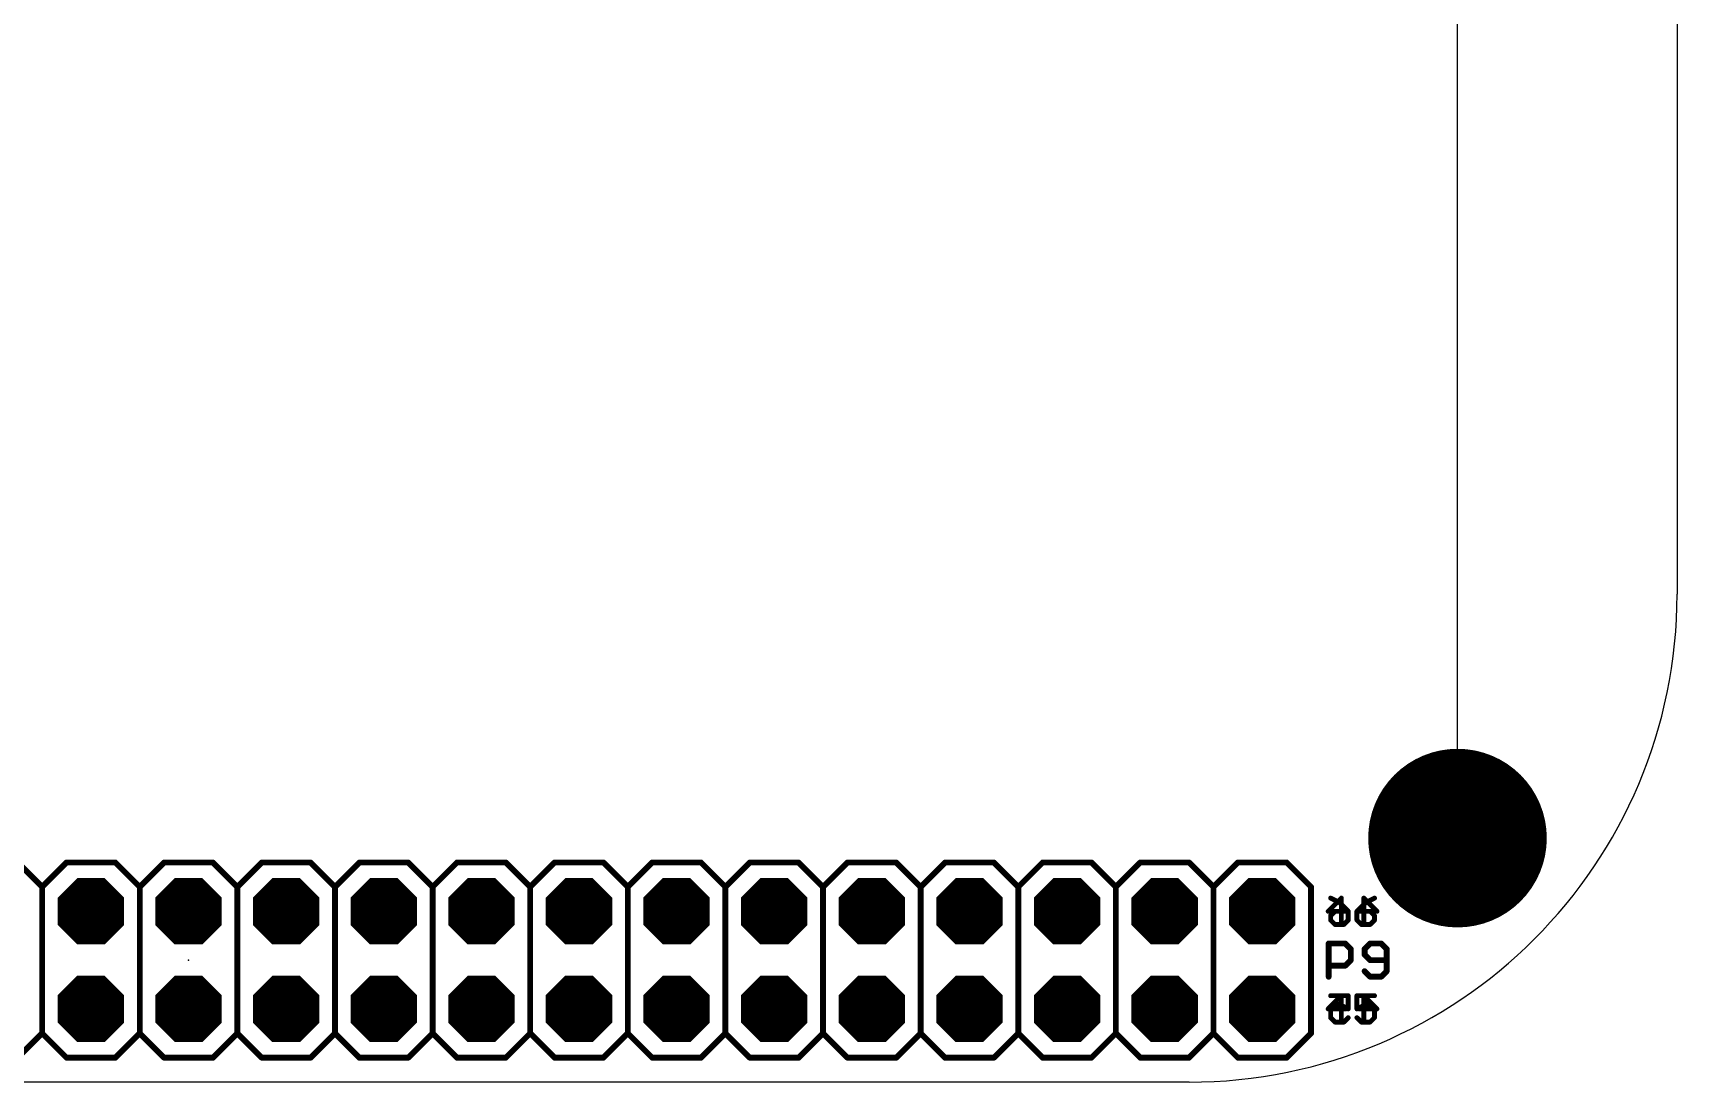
# Model space of a CAD drawing. Extents: x 0 to 86.4, y 0 to 54.6.
# Drawn here: x 43.57 to 86.36, y 0 to 27.3 of the extents above; entities that cross this region are included whole.
import ezdxf

# ---------------------------------------------------------------- set-up
doc = ezdxf.new("R2010")
doc.units = 0
for name, color, linetype in [('17', 110, 'CONTINUOUS'), ('19', 53, 'CONTINUOUS'), ('20', 31, 'CONTINUOUS'), ('21', 253, 'CONTINUOUS'), ('22', 53, 'CONTINUOUS'), ('23', 53, 'CONTINUOUS'), ('25', 253, 'CONTINUOUS'), ('29', 253, 'CONTINUOUS'), ('30', 53, 'CONTINUOUS'), ('44', 253, 'CONTINUOUS'), ('51', 253, 'CONTINUOUS')]:
    doc.layers.add(name, color=color, linetype=linetype)

# ---------------------------------------------------------------- blocks, each defined once
blk = doc.blocks.new('ROUNDP')
at = {"const_width": 0.5}
blk.add_lwpolyline([(0, -0.25, 1), (0, 0.25, 1), (0, -0.25)], format="xyb", dxfattribs=at)
blk = doc.blocks.new('RECT')
blk.add_solid([(-0.5, -0.5), (0.5, -0.5), (-0.5, 0.5), (0.5, 0.5)])
blk = doc.blocks.new('OCTAGONP')
at = {"const_width": 0.5}
blk.add_lwpolyline([(-0.25, -0.1036), (-0.25, 0.1036), (-0.1036, 0.25), (0.1036, 0.25), (0.25, 0.1036), (0.25, -0.1036), (0.1036, -0.25), (-0.1036, -0.25), (-0.25, -0.1036), (-0.25, 0.1036)], dxfattribs=at)

msp = doc.modelspace()

# ---------------------------------------------------------------- linework, layer by layer
at = {"layer": '19'}
msp.add_line((80.645, 6.35), (80.645, 48.26), dxfattribs=at)
at = {"layer": '20'}
for p, q in [((86.36, 41.91), (86.36, 12.7)), ((73.66, 0), (6.35, 0))]:
    msp.add_line(p, q, dxfattribs=at)
msp.add_arc((73.66, 12.7), 12.7, 270, 0, dxfattribs=at)
at = {"layer": '21'}
for points, const_width in [([(43.18, 5.715), (43.815, 5.08)], 0.1524), ([(43.815, 5.08), (44.45, 5.715)], 0.1524), ([(44.45, 5.715), (45.72, 5.715)], 0.1524), ([(45.72, 5.715), (46.355, 5.08)], 0.1524), ([(46.355, 5.08), (46.99, 5.715)], 0.1524), ([(46.99, 5.715), (48.26, 5.715)], 0.1524), ([(48.895, 5.08), (48.26, 5.715)], 0.1524), ([(48.895, 5.08), (49.53, 5.715)], 0.1524), ([(50.8, 5.715), (49.53, 5.715)], 0.1524), ([(50.8, 5.715), (51.435, 5.08)], 0.1524), ([(51.435, 5.08), (52.07, 5.715)], 0.1524), ([(53.34, 5.715), (52.07, 5.715)], 0.1524), ([(53.34, 5.715), (53.975, 5.08)], 0.1524), ([(53.975, 5.08), (54.61, 5.715)], 0.1524), ([(55.88, 5.715), (54.61, 5.715)], 0.1524), ([(55.88, 5.715), (56.515, 5.08)], 0.1524), ([(56.515, 5.08), (57.15, 5.715)], 0.1524), ([(58.42, 5.715), (57.15, 5.715)], 0.1524), ([(58.42, 5.715), (59.055, 5.08)], 0.1524), ([(59.055, 5.08), (59.69, 5.715)], 0.1524), ([(60.96, 5.715), (59.69, 5.715)], 0.1524), ([(60.96, 5.715), (61.595, 5.08)], 0.1524), ([(61.595, 5.08), (62.23, 5.715)], 0.1524), ([(63.5, 5.715), (62.23, 5.715)], 0.1524), ([(63.5, 5.715), (64.135, 5.08)], 0.1524), ([(64.135, 5.08), (64.77, 5.715)], 0.1524), ([(66.04, 5.715), (64.77, 5.715)], 0.1524), ([(66.04, 5.715), (66.675, 5.08)], 0.1524), ([(66.675, 5.08), (67.31, 5.715)], 0.1524), ([(68.58, 5.715), (67.31, 5.715)], 0.1524), ([(68.58, 5.715), (69.215, 5.08)], 0.1524), ([(69.215, 5.08), (69.85, 5.715)], 0.1524), ([(71.12, 5.715), (69.85, 5.715)], 0.1524), ([(71.12, 5.715), (71.755, 5.08)], 0.1524), ([(71.755, 5.08), (72.39, 5.715)], 0.1524), ([(73.66, 5.715), (72.39, 5.715)], 0.1524), ([(73.66, 5.715), (74.295, 5.08)], 0.1524), ([(74.295, 5.08), (74.93, 5.715)], 0.1524), ([(76.2, 5.715), (74.93, 5.715)], 0.1524), ([(76.2, 5.715), (76.835, 5.08)], 0.1524), ([(43.815, 5.08), (43.815, 1.27)], 0.1524), ([(46.355, 5.08), (46.355, 1.27)], 0.1524), ([(48.895, 5.08), (48.895, 1.27)], 0.1524), ([(51.435, 5.08), (51.435, 1.27)], 0.1524), ([(53.975, 5.08), (53.975, 1.27)], 0.1524), ([(56.515, 5.08), (56.515, 1.27)], 0.1524), ([(59.055, 5.08), (59.055, 1.27)], 0.1524), ([(61.595, 5.08), (61.595, 1.27)], 0.1524), ([(64.135, 5.08), (64.135, 1.27)], 0.1524), ([(66.675, 5.08), (66.675, 1.27)], 0.1524), ([(69.215, 5.08), (69.215, 1.27)], 0.1524), ([(71.755, 5.08), (71.755, 1.27)], 0.1524), ([(74.295, 5.08), (74.295, 1.27)], 0.1524), ([(76.835, 5.08), (76.835, 1.27)], 0.1524), ([(77.6227, 4.7885), (77.2795, 4.4453)], 0.127), ([(77.6227, 4.1021), (77.6227, 4.7885)], 0.127), ([(78.2567, 4.6741), (78.0279, 4.4453)], 0.127), ([(78.4855, 4.7885), (78.2567, 4.6741)], 0.127), ([(77.2795, 4.4453), (77.7371, 4.4453)], 0.127), ([(78.0279, 4.4453), (78.0279, 4.2165)], 0.127), ([(78.3711, 4.4453), (78.0279, 4.4453)], 0.127), ([(78.0279, 4.2165), (78.1423, 4.1021)], 0.127), ([(78.4855, 4.3309), (78.3711, 4.4453)], 0.127), ([(78.3711, 4.1021), (78.4855, 4.2165)], 0.127), ([(78.4855, 4.2165), (78.4855, 4.3309)], 0.127), ([(78.1423, 4.1021), (78.3711, 4.1021)], 0.127), ([(77.6227, 2.2485), (77.2795, 1.9053)], 0.127), ([(77.6227, 1.5621), (77.6227, 2.2485)], 0.127), ([(78.4855, 2.2485), (78.0279, 2.2485)], 0.127), ([(78.0279, 2.2485), (78.0279, 1.9053)], 0.127), ([(77.2795, 1.9053), (77.7371, 1.9053)], 0.127), ([(78.0279, 1.9053), (78.2567, 2.0197)], 0.127), ([(78.1423, 1.5621), (78.0279, 1.6765)], 0.127), ([(78.2567, 2.0197), (78.3711, 2.0197)], 0.127), ([(78.3711, 2.0197), (78.4855, 1.9053)], 0.127), ([(78.4855, 1.6765), (78.3711, 1.5621)], 0.127), ([(78.4855, 1.9053), (78.4855, 1.6765)], 0.127), ([(43.815, 1.27), (43.18, 0.635)], 0.1524), ([(43.815, 1.27), (44.45, 0.635)], 0.1524), ([(46.355, 1.27), (45.72, 0.635)], 0.1524), ([(46.355, 1.27), (46.99, 0.635)], 0.1524), ([(48.895, 1.27), (48.26, 0.635)], 0.1524), ([(48.895, 1.27), (49.53, 0.635)], 0.1524), ([(51.435, 1.27), (50.8, 0.635)], 0.1524), ([(51.435, 1.27), (52.07, 0.635)], 0.1524), ([(53.975, 1.27), (53.34, 0.635)], 0.1524), ([(54.61, 0.635), (53.975, 1.27)], 0.1524), ([(56.515, 1.27), (55.88, 0.635)], 0.1524), ([(57.15, 0.635), (56.515, 1.27)], 0.1524), ([(59.055, 1.27), (58.42, 0.635)], 0.1524), ([(59.055, 1.27), (59.69, 0.635)], 0.1524), ([(61.595, 1.27), (60.96, 0.635)], 0.1524), ([(61.595, 1.27), (62.23, 0.635)], 0.1524), ([(64.135, 1.27), (63.5, 0.635)], 0.1524), ([(64.135, 1.27), (64.77, 0.635)], 0.1524), ([(66.675, 1.27), (66.04, 0.635)], 0.1524), ([(66.675, 1.27), (67.31, 0.635)], 0.1524), ([(69.215, 1.27), (68.58, 0.635)], 0.1524), ([(69.215, 1.27), (69.85, 0.635)], 0.1524), ([(71.755, 1.27), (71.12, 0.635)], 0.1524), ([(71.755, 1.27), (72.39, 0.635)], 0.1524), ([(74.295, 1.27), (73.66, 0.635)], 0.1524), ([(74.295, 1.27), (74.93, 0.635)], 0.1524), ([(76.835, 1.27), (76.2, 0.635)], 0.1524), ([(78.3711, 1.5621), (78.1423, 1.5621)], 0.127), ([(45.72, 0.635), (44.45, 0.635)], 0.1524), ([(48.26, 0.635), (46.99, 0.635)], 0.1524), ([(50.8, 0.635), (49.53, 0.635)], 0.1524), ([(53.34, 0.635), (52.07, 0.635)], 0.1524), ([(54.61, 0.635), (55.88, 0.635)], 0.1524), ([(57.15, 0.635), (58.42, 0.635)], 0.1524), ([(60.96, 0.635), (59.69, 0.635)], 0.1524), ([(63.5, 0.635), (62.23, 0.635)], 0.1524), ([(66.04, 0.635), (64.77, 0.635)], 0.1524), ([(68.58, 0.635), (67.31, 0.635)], 0.1524), ([(71.12, 0.635), (69.85, 0.635)], 0.1524), ([(73.66, 0.635), (72.39, 0.635)], 0.1524), ([(76.2, 0.635), (74.93, 0.635)], 0.1524)]:
    msp.add_lwpolyline(points, dxfattribs=dict(at, const_width=const_width))
for points, const_width in [([(44.45, 5.7531, 1), (44.45, 5.6769)], 0.0762), ([(44.4769, 5.6881, 1), (44.4231, 5.7419)], 0.0762), ([(45.7469, 5.7419, 1), (45.6931, 5.6881)], 0.0762), ([(45.72, 5.6769, 1), (45.72, 5.7531)], 0.0762), ([(46.99, 5.7531, 1), (46.99, 5.6769)], 0.0762), ([(47.0169, 5.6881, 1), (46.9631, 5.7419)], 0.0762), ([(48.2869, 5.7419, 1), (48.2331, 5.6881)], 0.0762), ([(48.26, 5.6769, 1), (48.26, 5.7531)], 0.0762), ([(49.53, 5.7531, 1), (49.53, 5.6769)], 0.0762), ([(49.5569, 5.6881, 1), (49.5031, 5.7419)], 0.0762), ([(50.8269, 5.7419, 1), (50.7731, 5.6881)], 0.0762), ([(50.8, 5.6769, 1), (50.8, 5.7531)], 0.0762), ([(52.07, 5.7531, 1), (52.07, 5.6769)], 0.0762), ([(52.0969, 5.6881, 1), (52.0431, 5.7419)], 0.0762), ([(53.3669, 5.7419, 1), (53.3131, 5.6881)], 0.0762), ([(53.34, 5.6769, 1), (53.34, 5.7531)], 0.0762), ([(54.61, 5.7531, 1), (54.61, 5.6769)], 0.0762), ([(54.6369, 5.6881, 1), (54.5831, 5.7419)], 0.0762), ([(55.9069, 5.7419, 1), (55.8531, 5.6881)], 0.0762), ([(55.88, 5.6769, 1), (55.88, 5.7531)], 0.0762), ([(57.15, 5.7531, 1), (57.15, 5.6769)], 0.0762), ([(57.1769, 5.6881, 1), (57.1231, 5.7419)], 0.0762), ([(58.4469, 5.7419, 1), (58.3931, 5.6881)], 0.0762), ([(58.42, 5.6769, 1), (58.42, 5.7531)], 0.0762), ([(59.69, 5.7531, 1), (59.69, 5.6769)], 0.0762), ([(59.7169, 5.6881, 1), (59.6631, 5.7419)], 0.0762), ([(60.9869, 5.7419, 1), (60.9331, 5.6881)], 0.0762), ([(60.96, 5.6769, 1), (60.96, 5.7531)], 0.0762), ([(62.23, 5.7531, 1), (62.23, 5.6769)], 0.0762), ([(62.2569, 5.6881, 1), (62.2031, 5.7419)], 0.0762), ([(63.5269, 5.7419, 1), (63.4731, 5.6881)], 0.0762), ([(63.5, 5.6769, 1), (63.5, 5.7531)], 0.0762), ([(64.77, 5.7531, 1), (64.77, 5.6769)], 0.0762), ([(64.7969, 5.6881, 1), (64.7431, 5.7419)], 0.0762), ([(66.0669, 5.7419, 1), (66.0131, 5.6881)], 0.0762), ([(66.04, 5.6769, 1), (66.04, 5.7531)], 0.0762), ([(67.31, 5.7531, 1), (67.31, 5.6769)], 0.0762), ([(67.3369, 5.6881, 1), (67.2831, 5.7419)], 0.0762), ([(68.6069, 5.7419, 1), (68.5531, 5.6881)], 0.0762), ([(68.58, 5.6769, 1), (68.58, 5.7531)], 0.0762), ([(69.85, 5.7531, 1), (69.85, 5.6769)], 0.0762), ([(69.8769, 5.6881, 1), (69.8231, 5.7419)], 0.0762), ([(71.1469, 5.7419, 1), (71.0931, 5.6881)], 0.0762), ([(71.12, 5.6769, 1), (71.12, 5.7531)], 0.0762), ([(72.39, 5.7531, 1), (72.39, 5.6769)], 0.0762), ([(72.4169, 5.6881, 1), (72.3631, 5.7419)], 0.0762), ([(73.6869, 5.7419, 1), (73.6331, 5.6881)], 0.0762), ([(73.66, 5.6769, 1), (73.66, 5.7531)], 0.0762), ([(74.93, 5.7531, 1), (74.93, 5.6769)], 0.0762), ([(74.9569, 5.6881, 1), (74.9031, 5.7419)], 0.0762), ([(76.2269, 5.7419, 1), (76.1731, 5.6881)], 0.0762), ([(76.2, 5.6769, 1), (76.2, 5.7531)], 0.0762), ([(43.8531, 5.08, 1), (43.7769, 5.08)], 0.0762), ([(43.7881, 5.1069, 1), (43.8419, 5.0531)], 0.0762), ([(43.7881, 5.0531, 1), (43.8419, 5.1069)], 0.0762), ([(46.3931, 5.08, 1), (46.3169, 5.08)], 0.0762), ([(46.3281, 5.1069, 1), (46.3819, 5.0531)], 0.0762), ([(46.3281, 5.0531, 1), (46.3819, 5.1069)], 0.0762), ([(48.9331, 5.08, 1), (48.8569, 5.08)], 0.0762), ([(48.8681, 5.1069, 1), (48.9219, 5.0531)], 0.0762), ([(48.8681, 5.0531, 1), (48.9219, 5.1069)], 0.0762), ([(51.4731, 5.08, 1), (51.3969, 5.08)], 0.0762), ([(51.4081, 5.1069, 1), (51.4619, 5.0531)], 0.0762), ([(51.4081, 5.0531, 1), (51.4619, 5.1069)], 0.0762), ([(54.0131, 5.08, 1), (53.9369, 5.08)], 0.0762), ([(53.9481, 5.1069, 1), (54.0019, 5.0531)], 0.0762), ([(53.9481, 5.0531, 1), (54.0019, 5.1069)], 0.0762), ([(56.5531, 5.08, 1), (56.4769, 5.08)], 0.0762), ([(56.4881, 5.1069, 1), (56.5419, 5.0531)], 0.0762), ([(56.4881, 5.0531, 1), (56.5419, 5.1069)], 0.0762), ([(59.0931, 5.08, 1), (59.0169, 5.08)], 0.0762), ([(59.0281, 5.1069, 1), (59.0819, 5.0531)], 0.0762), ([(59.0281, 5.0531, 1), (59.0819, 5.1069)], 0.0762), ([(61.6331, 5.08, 1), (61.5569, 5.08)], 0.0762), ([(61.5681, 5.1069, 1), (61.6219, 5.0531)], 0.0762), ([(61.5681, 5.0531, 1), (61.6219, 5.1069)], 0.0762), ([(64.1731, 5.08, 1), (64.0969, 5.08)], 0.0762), ([(64.1081, 5.1069, 1), (64.1619, 5.0531)], 0.0762), ([(64.1081, 5.0531, 1), (64.1619, 5.1069)], 0.0762), ([(66.7131, 5.08, 1), (66.6369, 5.08)], 0.0762), ([(66.6481, 5.1069, 1), (66.7019, 5.0531)], 0.0762), ([(66.6481, 5.0531, 1), (66.7019, 5.1069)], 0.0762), ([(69.2531, 5.08, 1), (69.1769, 5.08)], 0.0762), ([(69.1881, 5.1069, 1), (69.2419, 5.0531)], 0.0762), ([(69.1881, 5.0531, 1), (69.2419, 5.1069)], 0.0762), ([(71.7931, 5.08, 1), (71.7169, 5.08)], 0.0762), ([(71.7281, 5.1069, 1), (71.7819, 5.0531)], 0.0762), ([(71.7281, 5.0531, 1), (71.7819, 5.1069)], 0.0762), ([(74.3331, 5.08, 1), (74.2569, 5.08)], 0.0762), ([(74.2681, 5.1069, 1), (74.3219, 5.0531)], 0.0762), ([(74.2681, 5.0531, 1), (74.3219, 5.1069)], 0.0762), ([(76.8731, 5.08, 1), (76.7969, 5.08)], 0.0762), ([(76.8081, 5.0531, 1), (76.8619, 5.1069)], 0.0762), ([(77.6544, 4.7885, 1), (77.5909, 4.7885)], 0.0635), ([(77.6451, 4.766, 1), (77.6002, 4.8109)], 0.0635), ([(78.2425, 4.7025, 1), (78.2709, 4.6457)], 0.0635), ([(78.2792, 4.6516, 1), (78.2343, 4.6965)], 0.0635), ([(78.4997, 4.7601, 1), (78.4713, 4.8169)], 0.0635), ([(77.2795, 4.477, 1), (77.2795, 4.4135)], 0.0635), ([(77.257, 4.4677, 1), (77.302, 4.4228)], 0.0635), ([(77.7371, 4.4135, 1), (77.7371, 4.477)], 0.0635), ([(78.0597, 4.4453, 1), (77.9962, 4.4453)], 0.0635), ([(78.0279, 4.477, 1), (78.0279, 4.4135)], 0.0635), ([(78.0055, 4.4677, 1), (78.0504, 4.4228)], 0.0635), ([(78.0504, 4.2389, 1), (78.0055, 4.194)], 0.0635), ([(78.3936, 4.4677, 1), (78.3487, 4.4228)], 0.0635), ([(78.3711, 4.4135, 1), (78.3711, 4.477)], 0.0635), ([(78.5173, 4.3309, 1), (78.4538, 4.3309)], 0.0635), ([(78.4631, 4.3084, 1), (78.508, 4.3533)], 0.0635), ([(78.508, 4.194, 1), (78.4631, 4.2389)], 0.0635), ([(77.5909, 4.1021, 1), (77.6544, 4.1021)], 0.0635), ([(77.9962, 4.2165, 1), (78.0597, 4.2165)], 0.0635), ([(78.1423, 4.1338, 1), (78.1423, 4.0704)], 0.0635), ([(78.1199, 4.0796, 1), (78.1648, 4.1246)], 0.0635), ([(78.3487, 4.1246, 1), (78.3936, 4.0796)], 0.0635), ([(78.3711, 4.0704, 1), (78.3711, 4.1338)], 0.0635), ([(78.4538, 4.2165, 1), (78.5173, 4.2165)], 0.0635), ([(77.6544, 2.2485, 1), (77.5909, 2.2485)], 0.0635), ([(77.6451, 2.226, 1), (77.6002, 2.2709)], 0.0635), ([(78.0597, 2.2485, 1), (77.9962, 2.2485)], 0.0635), ([(78.0279, 2.2802, 1), (78.0279, 2.2167)], 0.0635), ([(78.4855, 2.2167, 1), (78.4855, 2.2802)], 0.0635), ([(77.2795, 1.937, 1), (77.2795, 1.8735)], 0.0635), ([(77.257, 1.9277, 1), (77.302, 1.8828)], 0.0635), ([(77.7371, 1.8735, 1), (77.7371, 1.937)], 0.0635), ([(78.0137, 1.9337, 1), (78.0421, 1.8769)], 0.0635), ([(77.9962, 1.9053, 1), (78.0597, 1.9053)], 0.0635), ([(78.0504, 1.6989, 1), (78.0055, 1.654)], 0.0635), ([(78.2567, 2.0514, 1), (78.2567, 1.9879)], 0.0635), ([(78.2709, 1.9913, 1), (78.2425, 2.0481)], 0.0635), ([(78.3936, 2.0421, 1), (78.3487, 1.9972)], 0.0635), ([(78.3711, 1.9879, 1), (78.3711, 2.0514)], 0.0635), ([(78.5173, 1.9053, 1), (78.4538, 1.9053)], 0.0635), ([(78.4631, 1.8828, 1), (78.508, 1.9277)], 0.0635), ([(78.508, 1.654, 1), (78.4631, 1.6989)], 0.0635), ([(43.7769, 1.27, 1), (43.8531, 1.27)], 0.0762), ([(43.8419, 1.2969, 1), (43.7881, 1.2431)], 0.0762), ([(43.8419, 1.2431, 1), (43.7881, 1.2969)], 0.0762), ([(46.3169, 1.27, 1), (46.3931, 1.27)], 0.0762), ([(46.3819, 1.2969, 1), (46.3281, 1.2431)], 0.0762), ([(46.3819, 1.2431, 1), (46.3281, 1.2969)], 0.0762), ([(48.8569, 1.27, 1), (48.9331, 1.27)], 0.0762), ([(48.9219, 1.2969, 1), (48.8681, 1.2431)], 0.0762), ([(48.9219, 1.2431, 1), (48.8681, 1.2969)], 0.0762), ([(51.3969, 1.27, 1), (51.4731, 1.27)], 0.0762), ([(51.4619, 1.2969, 1), (51.4081, 1.2431)], 0.0762), ([(51.4619, 1.2431, 1), (51.4081, 1.2969)], 0.0762), ([(53.9369, 1.27, 1), (54.0131, 1.27)], 0.0762), ([(54.0019, 1.2969, 1), (53.9481, 1.2431)], 0.0762), ([(54.0019, 1.2431, 1), (53.9481, 1.2969)], 0.0762), ([(56.4769, 1.27, 1), (56.5531, 1.27)], 0.0762), ([(56.5419, 1.2969, 1), (56.4881, 1.2431)], 0.0762), ([(56.5419, 1.2431, 1), (56.4881, 1.2969)], 0.0762), ([(59.0169, 1.27, 1), (59.0931, 1.27)], 0.0762), ([(59.0819, 1.2969, 1), (59.0281, 1.2431)], 0.0762), ([(59.0819, 1.2431, 1), (59.0281, 1.2969)], 0.0762), ([(61.5569, 1.27, 1), (61.6331, 1.27)], 0.0762), ([(61.6219, 1.2969, 1), (61.5681, 1.2431)], 0.0762), ([(61.6219, 1.2431, 1), (61.5681, 1.2969)], 0.0762), ([(64.0969, 1.27, 1), (64.1731, 1.27)], 0.0762), ([(64.1619, 1.2969, 1), (64.1081, 1.2431)], 0.0762), ([(64.1619, 1.2431, 1), (64.1081, 1.2969)], 0.0762), ([(66.6369, 1.27, 1), (66.7131, 1.27)], 0.0762), ([(66.7019, 1.2969, 1), (66.6481, 1.2431)], 0.0762), ([(66.7019, 1.2431, 1), (66.6481, 1.2969)], 0.0762), ([(69.1769, 1.27, 1), (69.2531, 1.27)], 0.0762), ([(69.2419, 1.2969, 1), (69.1881, 1.2431)], 0.0762), ([(69.2419, 1.2431, 1), (69.1881, 1.2969)], 0.0762), ([(71.7169, 1.27, 1), (71.7931, 1.27)], 0.0762), ([(71.7819, 1.2969, 1), (71.7281, 1.2431)], 0.0762), ([(71.7819, 1.2431, 1), (71.7281, 1.2969)], 0.0762), ([(74.2569, 1.27, 1), (74.3331, 1.27)], 0.0762), ([(74.3219, 1.2969, 1), (74.2681, 1.2431)], 0.0762), ([(74.3219, 1.2431, 1), (74.2681, 1.2969)], 0.0762), ([(76.7969, 1.27, 1), (76.8731, 1.27)], 0.0762), ([(76.8619, 1.2431, 1), (76.8081, 1.2969)], 0.0762), ([(77.5909, 1.5621, 1), (77.6544, 1.5621)], 0.0635), ([(78.1423, 1.5938, 1), (78.1423, 1.5304)], 0.0635), ([(78.1199, 1.5396, 1), (78.1648, 1.5846)], 0.0635), ([(78.3487, 1.5846, 1), (78.3936, 1.5396)], 0.0635), ([(78.3711, 1.5304, 1), (78.3711, 1.5938)], 0.0635), ([(78.4538, 1.6765, 1), (78.5173, 1.6765)], 0.0635), ([(44.45, 0.6731, 1), (44.45, 0.5969)], 0.0762), ([(44.4231, 0.6081, 1), (44.4769, 0.6619)], 0.0762), ([(45.6931, 0.6619, 1), (45.7469, 0.6081)], 0.0762), ([(45.72, 0.5969, 1), (45.72, 0.6731)], 0.0762), ([(46.99, 0.6731, 1), (46.99, 0.5969)], 0.0762), ([(46.9631, 0.6081, 1), (47.0169, 0.6619)], 0.0762), ([(48.2331, 0.6619, 1), (48.2869, 0.6081)], 0.0762), ([(48.26, 0.5969, 1), (48.26, 0.6731)], 0.0762), ([(49.53, 0.6731, 1), (49.53, 0.5969)], 0.0762), ([(49.5031, 0.6081, 1), (49.5569, 0.6619)], 0.0762), ([(50.7731, 0.6619, 1), (50.8269, 0.6081)], 0.0762), ([(50.8, 0.5969, 1), (50.8, 0.6731)], 0.0762), ([(52.07, 0.6731, 1), (52.07, 0.5969)], 0.0762), ([(52.0431, 0.6081, 1), (52.0969, 0.6619)], 0.0762), ([(53.3131, 0.6619, 1), (53.3669, 0.6081)], 0.0762), ([(53.34, 0.5969, 1), (53.34, 0.6731)], 0.0762), ([(54.61, 0.6731, 1), (54.61, 0.5969)], 0.0762), ([(54.5831, 0.6081, 1), (54.6369, 0.6619)], 0.0762), ([(55.8531, 0.6619, 1), (55.9069, 0.6081)], 0.0762), ([(55.88, 0.5969, 1), (55.88, 0.6731)], 0.0762), ([(57.15, 0.6731, 1), (57.15, 0.5969)], 0.0762), ([(57.1231, 0.6081, 1), (57.1769, 0.6619)], 0.0762), ([(58.3931, 0.6619, 1), (58.4469, 0.6081)], 0.0762), ([(58.42, 0.5969, 1), (58.42, 0.6731)], 0.0762), ([(59.69, 0.6731, 1), (59.69, 0.5969)], 0.0762), ([(59.6631, 0.6081, 1), (59.7169, 0.6619)], 0.0762), ([(60.9331, 0.6619, 1), (60.9869, 0.6081)], 0.0762), ([(60.96, 0.5969, 1), (60.96, 0.6731)], 0.0762), ([(62.23, 0.6731, 1), (62.23, 0.5969)], 0.0762), ([(62.2031, 0.6081, 1), (62.2569, 0.6619)], 0.0762), ([(63.4731, 0.6619, 1), (63.5269, 0.6081)], 0.0762), ([(63.5, 0.5969, 1), (63.5, 0.6731)], 0.0762), ([(64.77, 0.6731, 1), (64.77, 0.5969)], 0.0762), ([(64.7431, 0.6081, 1), (64.7969, 0.6619)], 0.0762), ([(66.0131, 0.6619, 1), (66.0669, 0.6081)], 0.0762), ([(66.04, 0.5969, 1), (66.04, 0.6731)], 0.0762), ([(67.31, 0.6731, 1), (67.31, 0.5969)], 0.0762), ([(67.2831, 0.6081, 1), (67.3369, 0.6619)], 0.0762), ([(68.5531, 0.6619, 1), (68.6069, 0.6081)], 0.0762), ([(68.58, 0.5969, 1), (68.58, 0.6731)], 0.0762), ([(69.85, 0.6731, 1), (69.85, 0.5969)], 0.0762), ([(69.8231, 0.6081, 1), (69.8769, 0.6619)], 0.0762), ([(71.0931, 0.6619, 1), (71.1469, 0.6081)], 0.0762), ([(71.12, 0.5969, 1), (71.12, 0.6731)], 0.0762), ([(72.39, 0.6731, 1), (72.39, 0.5969)], 0.0762), ([(72.3631, 0.6081, 1), (72.4169, 0.6619)], 0.0762), ([(73.6331, 0.6619, 1), (73.6869, 0.6081)], 0.0762), ([(73.66, 0.5969, 1), (73.66, 0.6731)], 0.0762), ([(74.93, 0.6731, 1), (74.93, 0.5969)], 0.0762), ([(74.9031, 0.6081, 1), (74.9569, 0.6619)], 0.0762), ([(76.1731, 0.6619, 1), (76.2269, 0.6081)], 0.0762), ([(76.2, 0.5969, 1), (76.2, 0.6731)], 0.0762)]:
    msp.add_lwpolyline(points, format="xyb", dxfattribs=dict(at, const_width=const_width))
at = {"layer": '22', "const_width": 0.127}
for points in [[(77.3435, 4.7885), (77.5723, 4.6741)], [(77.5723, 4.6741), (77.8011, 4.4453)], [(78.2063, 4.1021), (78.2063, 4.7885)], [(78.2063, 4.7885), (78.5495, 4.4453)], [(77.3435, 4.3309), (77.4579, 4.4453)], [(77.3435, 4.2165), (77.3435, 4.3309)], [(77.4579, 4.1021), (77.3435, 4.2165)], [(77.4579, 4.4453), (77.8011, 4.4453)], [(77.8011, 4.2165), (77.6867, 4.1021)], [(77.8011, 4.4453), (77.8011, 4.2165)], [(78.5495, 4.4453), (78.0919, 4.4453)], [(77.6867, 4.1021), (77.4579, 4.1021)], [(77.3435, 2.2485), (77.8011, 2.2485)], [(77.8011, 2.2485), (77.8011, 1.9053)], [(78.2063, 1.5621), (78.2063, 2.2485)], [(78.2063, 2.2485), (78.5495, 1.9053)], [(77.4579, 2.0197), (77.3435, 1.9053)], [(77.3435, 1.9053), (77.3435, 1.6765)], [(77.3435, 1.6765), (77.4579, 1.5621)], [(77.5723, 2.0197), (77.4579, 2.0197)], [(77.8011, 1.9053), (77.5723, 2.0197)], [(77.6867, 1.5621), (77.8011, 1.6765)], [(78.5495, 1.9053), (78.0919, 1.9053)], [(77.4579, 1.5621), (77.6867, 1.5621)]]:
    msp.add_lwpolyline(points, dxfattribs=at)
at = {"layer": '22', "const_width": 0.0635}
for points in [[(77.3577, 4.8169, 1), (77.3293, 4.7601)], [(77.5947, 4.6965, 1), (77.5498, 4.6516)], [(77.5581, 4.6457, 1), (77.5865, 4.7025)], [(78.2381, 4.7885, 1), (78.1746, 4.7885)], [(78.2288, 4.8109, 1), (78.1839, 4.766)], [(77.3752, 4.3309, 1), (77.3117, 4.3309)], [(77.321, 4.3533, 1), (77.3659, 4.3084)], [(77.3659, 4.2389, 1), (77.321, 4.194)], [(77.4579, 4.477, 1), (77.4579, 4.4135)], [(77.4803, 4.4228, 1), (77.4354, 4.4677)], [(77.8328, 4.4453, 1), (77.7693, 4.4453)], [(77.7786, 4.4228, 1), (77.8235, 4.4677)], [(77.8235, 4.194, 1), (77.7786, 4.2389)], [(77.8011, 4.4135, 1), (77.8011, 4.477)], [(78.0919, 4.477, 1), (78.0919, 4.4135)], [(78.527, 4.4228, 1), (78.572, 4.4677)], [(78.5495, 4.4135, 1), (78.5495, 4.477)], [(77.3117, 4.2165, 1), (77.3752, 4.2165)], [(77.4579, 4.1338, 1), (77.4579, 4.0704)], [(77.4354, 4.0796, 1), (77.4803, 4.1246)], [(77.6642, 4.1246, 1), (77.7091, 4.0796)], [(77.6867, 4.0704, 1), (77.6867, 4.1338)], [(77.7693, 4.2165, 1), (77.8328, 4.2165)], [(78.1746, 4.1021, 1), (78.2381, 4.1021)], [(77.3435, 2.2802, 1), (77.3435, 2.2167)], [(77.8328, 2.2485, 1), (77.7693, 2.2485)], [(77.8011, 2.2167, 1), (77.8011, 2.2802)], [(78.2381, 2.2485, 1), (78.1746, 2.2485)], [(78.2288, 2.2709, 1), (78.1839, 2.226)], [(77.3752, 1.9053, 1), (77.3117, 1.9053)], [(77.321, 1.9277, 1), (77.3659, 1.8828)], [(77.3659, 1.6989, 1), (77.321, 1.654)], [(77.4579, 2.0514, 1), (77.4579, 1.9879)], [(77.4803, 1.9972, 1), (77.4354, 2.0421)], [(77.5865, 2.0481, 1), (77.5581, 1.9913)], [(77.5723, 1.9879, 1), (77.5723, 2.0514)], [(77.7693, 1.9053, 1), (77.8328, 1.9053)], [(77.8235, 1.654, 1), (77.7786, 1.6989)], [(77.7869, 1.8769, 1), (77.8153, 1.9337)], [(78.0919, 1.937, 1), (78.0919, 1.8735)], [(78.527, 1.8828, 1), (78.572, 1.9277)], [(78.5495, 1.8735, 1), (78.5495, 1.937)], [(77.3117, 1.6765, 1), (77.3752, 1.6765)], [(77.4579, 1.5938, 1), (77.4579, 1.5304)], [(77.4354, 1.5396, 1), (77.4803, 1.5846)], [(77.6642, 1.5846, 1), (77.7091, 1.5396)], [(77.6867, 1.5304, 1), (77.6867, 1.5938)], [(78.1746, 1.5621, 1), (78.2381, 1.5621)]]:
    msp.add_lwpolyline(points, format="xyb", dxfattribs=at)
at = {"layer": '23'}
for p in [(80.645, 6.35), (47.625, 3.175)]:
    msp.add_point(p, dxfattribs=at)
at = {"layer": '25', "const_width": 0.1524}
for points in [[(77.2922, 2.7432), (77.2922, 3.6075)], [(77.2922, 3.6075), (77.7244, 3.6075)], [(77.7244, 3.6075), (77.8684, 3.4635)], [(77.8684, 3.4635), (77.8684, 3.1754)], [(78.3718, 3.6075), (78.2277, 3.4635)], [(78.2277, 3.4635), (78.2277, 3.3194)], [(78.6599, 3.6075), (78.3718, 3.6075)], [(78.8039, 3.4635), (78.6599, 3.6075)], [(78.8039, 2.8873), (78.8039, 3.4635)], [(77.7244, 3.0313), (77.2922, 3.0313)], [(77.8684, 3.1754), (77.7244, 3.0313)], [(78.2277, 3.3194), (78.3718, 3.1754)], [(78.3718, 3.1754), (78.8039, 3.1754)], [(78.2277, 2.8873), (78.3718, 2.7432)], [(78.3718, 2.7432), (78.6599, 2.7432)], [(78.6599, 2.7432), (78.8039, 2.8873)]]:
    msp.add_lwpolyline(points, dxfattribs=at)
at = {"layer": '25', "const_width": 0.0762}
for points in [[(77.3303, 3.6075, 1), (77.2541, 3.6075)], [(77.2922, 3.6456, 1), (77.2922, 3.5694)], [(77.7513, 3.6345, 1), (77.6974, 3.5806)], [(77.7244, 3.5694, 1), (77.7244, 3.6456)], [(77.9065, 3.4635, 1), (77.8303, 3.4635)], [(77.8415, 3.4365, 1), (77.8954, 3.4904)], [(78.2658, 3.4635, 1), (78.1896, 3.4635)], [(78.2008, 3.4904, 1), (78.2547, 3.4365)], [(78.3718, 3.6456, 1), (78.3718, 3.5694)], [(78.3987, 3.5806, 1), (78.3448, 3.6345)], [(78.6868, 3.6345, 1), (78.6329, 3.5806)], [(78.6599, 3.5694, 1), (78.6599, 3.6456)], [(78.842, 3.4635, 1), (78.7658, 3.4635)], [(78.777, 3.4365, 1), (78.8309, 3.4904)], [(77.2922, 3.0694, 1), (77.2922, 2.9932)], [(77.6974, 3.0583, 1), (77.7513, 3.0044)], [(77.7244, 2.9932, 1), (77.7244, 3.0694)], [(77.8303, 3.1754, 1), (77.9065, 3.1754)], [(77.8954, 3.1484, 1), (77.8415, 3.2023)], [(78.2547, 3.3464, 1), (78.2008, 3.2925)], [(78.1896, 3.3194, 1), (78.2658, 3.3194)], [(78.3718, 3.2135, 1), (78.3718, 3.1373)], [(78.3448, 3.1484, 1), (78.3987, 3.2023)], [(78.8039, 3.1373, 1), (78.8039, 3.2135)], [(77.2541, 2.7432, 1), (77.3303, 2.7432)], [(78.2547, 2.9142, 1), (78.2008, 2.8603)], [(78.3718, 2.7813, 1), (78.3718, 2.7051)], [(78.3448, 2.7163, 1), (78.3987, 2.7701)], [(78.6329, 2.7701, 1), (78.6868, 2.7163)], [(78.6599, 2.7051, 1), (78.6599, 2.7813)], [(78.7658, 2.8873, 1), (78.842, 2.8873)], [(78.8309, 2.8603, 1), (78.777, 2.9142)]]:
    msp.add_lwpolyline(points, format="xyb", dxfattribs=at)
at = {"layer": '44'}
for centre, radius in [((80.645, 6.35), 1.5875), ((45.085, 4.445), 0.381), ((47.625, 4.445), 0.381), ((50.165, 4.445), 0.381), ((52.705, 4.445), 0.381), ((55.245, 4.445), 0.381), ((57.785, 4.445), 0.381), ((60.325, 4.445), 0.381), ((62.865, 4.445), 0.381), ((65.405, 4.445), 0.381), ((67.945, 4.445), 0.381), ((70.485, 4.445), 0.381), ((73.025, 4.445), 0.381), ((75.565, 4.445), 0.381), ((45.085, 1.905), 0.381), ((47.625, 1.905), 0.381), ((50.165, 1.905), 0.381), ((52.705, 1.905), 0.381), ((55.245, 1.905), 0.381), ((57.785, 1.905), 0.381), ((60.325, 1.905), 0.381), ((62.865, 1.905), 0.381), ((65.405, 1.905), 0.381), ((67.945, 1.905), 0.381), ((70.485, 1.905), 0.381), ((73.025, 1.905), 0.381), ((75.565, 1.905), 0.381)]:
    msp.add_circle(centre, radius, dxfattribs=at)

# ---------------------------------------------------------------- block references
at = {"layer": '17'}
for name, p, xscale, yscale in [('ROUNDP', (80.645, 6.35), 4.445, 4.445), ('ROUNDP', (80.645, 6.35), 4.445, 4.445), ('ROUNDP', (80.645, 6.35), 3.81, 3.81), ('ROUNDP', (80.645, 6.35), 3.81, 3.81), ('ROUNDP', (80.645, 6.35), 3.81, 3.81), ('ROUNDP', (80.645, 6.35), 3.81, 3.81), ('OCTAGONP', (45.085, 4.445), 1.524, 1.524), ('OCTAGONP', (45.085, 4.445), 1.524, 1.524), ('OCTAGONP', (47.625, 4.445), 1.524, 1.524), ('OCTAGONP', (47.625, 4.445), 1.524, 1.524), ('OCTAGONP', (50.165, 4.445), 1.524, 1.524), ('OCTAGONP', (50.165, 4.445), 1.524, 1.524), ('OCTAGONP', (52.705, 4.445), 1.524, 1.524), ('OCTAGONP', (52.705, 4.445), 1.524, 1.524), ('OCTAGONP', (55.245, 4.445), 1.524, 1.524), ('OCTAGONP', (55.245, 4.445), 1.524, 1.524), ('OCTAGONP', (57.785, 4.445), 1.524, 1.524), ('OCTAGONP', (57.785, 4.445), 1.524, 1.524), ('OCTAGONP', (60.325, 4.445), 1.524, 1.524), ('OCTAGONP', (60.325, 4.445), 1.524, 1.524), ('OCTAGONP', (62.865, 4.445), 1.524, 1.524), ('OCTAGONP', (62.865, 4.445), 1.524, 1.524), ('OCTAGONP', (65.405, 4.445), 1.524, 1.524), ('OCTAGONP', (65.405, 4.445), 1.524, 1.524), ('OCTAGONP', (67.945, 4.445), 1.524, 1.524), ('OCTAGONP', (67.945, 4.445), 1.524, 1.524), ('OCTAGONP', (70.485, 4.445), 1.524, 1.524), ('OCTAGONP', (70.485, 4.445), 1.524, 1.524), ('OCTAGONP', (73.025, 4.445), 1.524, 1.524), ('OCTAGONP', (73.025, 4.445), 1.524, 1.524), ('OCTAGONP', (75.565, 4.445), 1.524, 1.524), ('OCTAGONP', (75.565, 4.445), 1.524, 1.524), ('ROUNDP', (45.085, 4.445), 1.27, 1.27), ('ROUNDP', (45.085, 4.445), 1.27, 1.27), ('ROUNDP', (45.085, 4.445), 1.27, 1.27), ('ROUNDP', (45.085, 4.445), 1.27, 1.27), ('ROUNDP', (47.625, 4.445), 1.27, 1.27), ('ROUNDP', (47.625, 4.445), 1.27, 1.27), ('ROUNDP', (47.625, 4.445), 1.27, 1.27), ('ROUNDP', (47.625, 4.445), 1.27, 1.27), ('ROUNDP', (50.165, 4.445), 1.27, 1.27), ('ROUNDP', (50.165, 4.445), 1.27, 1.27), ('ROUNDP', (50.165, 4.445), 1.27, 1.27), ('ROUNDP', (50.165, 4.445), 1.27, 1.27), ('ROUNDP', (52.705, 4.445), 1.27, 1.27), ('ROUNDP', (52.705, 4.445), 1.27, 1.27), ('ROUNDP', (52.705, 4.445), 1.27, 1.27), ('ROUNDP', (52.705, 4.445), 1.27, 1.27), ('ROUNDP', (55.245, 4.445), 1.27, 1.27), ('ROUNDP', (55.245, 4.445), 1.27, 1.27), ('ROUNDP', (55.245, 4.445), 1.27, 1.27), ('ROUNDP', (55.245, 4.445), 1.27, 1.27), ('ROUNDP', (57.785, 4.445), 1.27, 1.27), ('ROUNDP', (57.785, 4.445), 1.27, 1.27), ('ROUNDP', (57.785, 4.445), 1.27, 1.27), ('ROUNDP', (57.785, 4.445), 1.27, 1.27), ('ROUNDP', (60.325, 4.445), 1.27, 1.27), ('ROUNDP', (60.325, 4.445), 1.27, 1.27), ('ROUNDP', (60.325, 4.445), 1.27, 1.27), ('ROUNDP', (60.325, 4.445), 1.27, 1.27), ('ROUNDP', (62.865, 4.445), 1.27, 1.27), ('ROUNDP', (62.865, 4.445), 1.27, 1.27), ('ROUNDP', (62.865, 4.445), 1.27, 1.27), ('ROUNDP', (62.865, 4.445), 1.27, 1.27), ('ROUNDP', (65.405, 4.445), 1.27, 1.27), ('ROUNDP', (65.405, 4.445), 1.27, 1.27), ('ROUNDP', (65.405, 4.445), 1.27, 1.27), ('ROUNDP', (65.405, 4.445), 1.27, 1.27), ('ROUNDP', (67.945, 4.445), 1.27, 1.27), ('ROUNDP', (67.945, 4.445), 1.27, 1.27), ('ROUNDP', (67.945, 4.445), 1.27, 1.27), ('ROUNDP', (67.945, 4.445), 1.27, 1.27), ('ROUNDP', (70.485, 4.445), 1.27, 1.27), ('ROUNDP', (70.485, 4.445), 1.27, 1.27), ('ROUNDP', (70.485, 4.445), 1.27, 1.27), ('ROUNDP', (70.485, 4.445), 1.27, 1.27), ('ROUNDP', (73.025, 4.445), 1.27, 1.27), ('ROUNDP', (73.025, 4.445), 1.27, 1.27), ('ROUNDP', (73.025, 4.445), 1.27, 1.27), ('ROUNDP', (73.025, 4.445), 1.27, 1.27), ('ROUNDP', (75.565, 4.445), 1.27, 1.27), ('ROUNDP', (75.565, 4.445), 1.27, 1.27), ('ROUNDP', (75.565, 4.445), 1.27, 1.27), ('ROUNDP', (75.565, 4.445), 1.27, 1.27), ('OCTAGONP', (45.085, 1.905), 1.524, 1.524), ('OCTAGONP', (45.085, 1.905), 1.524, 1.524), ('OCTAGONP', (47.625, 1.905), 1.524, 1.524), ('OCTAGONP', (47.625, 1.905), 1.524, 1.524), ('OCTAGONP', (50.165, 1.905), 1.524, 1.524), ('OCTAGONP', (50.165, 1.905), 1.524, 1.524), ('OCTAGONP', (52.705, 1.905), 1.524, 1.524), ('OCTAGONP', (52.705, 1.905), 1.524, 1.524), ('OCTAGONP', (55.245, 1.905), 1.524, 1.524), ('OCTAGONP', (55.245, 1.905), 1.524, 1.524), ('OCTAGONP', (57.785, 1.905), 1.524, 1.524), ('OCTAGONP', (57.785, 1.905), 1.524, 1.524), ('OCTAGONP', (60.325, 1.905), 1.524, 1.524), ('OCTAGONP', (60.325, 1.905), 1.524, 1.524), ('OCTAGONP', (62.865, 1.905), 1.524, 1.524), ('OCTAGONP', (62.865, 1.905), 1.524, 1.524), ('OCTAGONP', (65.405, 1.905), 1.524, 1.524), ('OCTAGONP', (65.405, 1.905), 1.524, 1.524), ('OCTAGONP', (67.945, 1.905), 1.524, 1.524), ('OCTAGONP', (67.945, 1.905), 1.524, 1.524), ('OCTAGONP', (70.485, 1.905), 1.524, 1.524), ('OCTAGONP', (70.485, 1.905), 1.524, 1.524), ('OCTAGONP', (73.025, 1.905), 1.524, 1.524), ('OCTAGONP', (73.025, 1.905), 1.524, 1.524), ('OCTAGONP', (75.565, 1.905), 1.524, 1.524), ('OCTAGONP', (75.565, 1.905), 1.524, 1.524), ('ROUNDP', (45.085, 1.905), 1.27, 1.27), ('ROUNDP', (45.085, 1.905), 1.27, 1.27), ('ROUNDP', (45.085, 1.905), 1.27, 1.27), ('ROUNDP', (45.085, 1.905), 1.27, 1.27), ('ROUNDP', (47.625, 1.905), 1.27, 1.27), ('ROUNDP', (47.625, 1.905), 1.27, 1.27), ('ROUNDP', (47.625, 1.905), 1.27, 1.27), ('ROUNDP', (47.625, 1.905), 1.27, 1.27), ('ROUNDP', (50.165, 1.905), 1.27, 1.27), ('ROUNDP', (50.165, 1.905), 1.27, 1.27), ('ROUNDP', (50.165, 1.905), 1.27, 1.27), ('ROUNDP', (50.165, 1.905), 1.27, 1.27), ('ROUNDP', (52.705, 1.905), 1.27, 1.27), ('ROUNDP', (52.705, 1.905), 1.27, 1.27), ('ROUNDP', (52.705, 1.905), 1.27, 1.27), ('ROUNDP', (52.705, 1.905), 1.27, 1.27), ('ROUNDP', (55.245, 1.905), 1.27, 1.27), ('ROUNDP', (55.245, 1.905), 1.27, 1.27), ('ROUNDP', (55.245, 1.905), 1.27, 1.27), ('ROUNDP', (55.245, 1.905), 1.27, 1.27), ('ROUNDP', (57.785, 1.905), 1.27, 1.27), ('ROUNDP', (57.785, 1.905), 1.27, 1.27), ('ROUNDP', (57.785, 1.905), 1.27, 1.27), ('ROUNDP', (57.785, 1.905), 1.27, 1.27), ('ROUNDP', (60.325, 1.905), 1.27, 1.27), ('ROUNDP', (60.325, 1.905), 1.27, 1.27), ('ROUNDP', (60.325, 1.905), 1.27, 1.27), ('ROUNDP', (60.325, 1.905), 1.27, 1.27), ('ROUNDP', (62.865, 1.905), 1.27, 1.27), ('ROUNDP', (62.865, 1.905), 1.27, 1.27), ('ROUNDP', (62.865, 1.905), 1.27, 1.27), ('ROUNDP', (62.865, 1.905), 1.27, 1.27), ('ROUNDP', (65.405, 1.905), 1.27, 1.27), ('ROUNDP', (65.405, 1.905), 1.27, 1.27), ('ROUNDP', (65.405, 1.905), 1.27, 1.27), ('ROUNDP', (65.405, 1.905), 1.27, 1.27), ('ROUNDP', (67.945, 1.905), 1.27, 1.27), ('ROUNDP', (67.945, 1.905), 1.27, 1.27), ('ROUNDP', (67.945, 1.905), 1.27, 1.27), ('ROUNDP', (67.945, 1.905), 1.27, 1.27), ('ROUNDP', (70.485, 1.905), 1.27, 1.27), ('ROUNDP', (70.485, 1.905), 1.27, 1.27), ('ROUNDP', (70.485, 1.905), 1.27, 1.27), ('ROUNDP', (70.485, 1.905), 1.27, 1.27), ('ROUNDP', (73.025, 1.905), 1.27, 1.27), ('ROUNDP', (73.025, 1.905), 1.27, 1.27), ('ROUNDP', (73.025, 1.905), 1.27, 1.27), ('ROUNDP', (73.025, 1.905), 1.27, 1.27), ('ROUNDP', (75.565, 1.905), 1.27, 1.27), ('ROUNDP', (75.565, 1.905), 1.27, 1.27), ('ROUNDP', (75.565, 1.905), 1.27, 1.27), ('ROUNDP', (75.565, 1.905), 1.27, 1.27)]:
    msp.add_blockref(name, p, dxfattribs=dict(at, xscale=xscale, yscale=yscale))
at = {"layer": '29'}
for name, p, xscale, yscale in [('ROUNDP', (80.645, 6.35), 4.6482, 4.6482), ('OCTAGONP', (45.085, 4.445), 1.7272, 1.7272), ('OCTAGONP', (47.625, 4.445), 1.7272, 1.7272), ('OCTAGONP', (50.165, 4.445), 1.7272, 1.7272), ('OCTAGONP', (52.705, 4.445), 1.7272, 1.7272), ('OCTAGONP', (55.245, 4.445), 1.7272, 1.7272), ('OCTAGONP', (57.785, 4.445), 1.7272, 1.7272), ('OCTAGONP', (60.325, 4.445), 1.7272, 1.7272), ('OCTAGONP', (62.865, 4.445), 1.7272, 1.7272), ('OCTAGONP', (65.405, 4.445), 1.7272, 1.7272), ('OCTAGONP', (67.945, 4.445), 1.7272, 1.7272), ('OCTAGONP', (70.485, 4.445), 1.7272, 1.7272), ('OCTAGONP', (73.025, 4.445), 1.7272, 1.7272), ('OCTAGONP', (75.565, 4.445), 1.7272, 1.7272), ('OCTAGONP', (45.085, 1.905), 1.7272, 1.7272), ('OCTAGONP', (47.625, 1.905), 1.7272, 1.7272), ('OCTAGONP', (50.165, 1.905), 1.7272, 1.7272), ('OCTAGONP', (52.705, 1.905), 1.7272, 1.7272), ('OCTAGONP', (55.245, 1.905), 1.7272, 1.7272), ('OCTAGONP', (57.785, 1.905), 1.7272, 1.7272), ('OCTAGONP', (60.325, 1.905), 1.7272, 1.7272), ('OCTAGONP', (62.865, 1.905), 1.7272, 1.7272), ('OCTAGONP', (65.405, 1.905), 1.7272, 1.7272), ('OCTAGONP', (67.945, 1.905), 1.7272, 1.7272), ('OCTAGONP', (70.485, 1.905), 1.7272, 1.7272), ('OCTAGONP', (73.025, 1.905), 1.7272, 1.7272), ('OCTAGONP', (75.565, 1.905), 1.7272, 1.7272)]:
    msp.add_blockref(name, p, dxfattribs=dict(at, xscale=xscale, yscale=yscale))
at = {"layer": '30'}
for name, p, xscale, yscale in [('ROUNDP', (80.645, 6.35), 4.6482, 4.6482), ('OCTAGONP', (45.085, 4.445), 1.7272, 1.7272), ('OCTAGONP', (47.625, 4.445), 1.7272, 1.7272), ('OCTAGONP', (50.165, 4.445), 1.7272, 1.7272), ('OCTAGONP', (52.705, 4.445), 1.7272, 1.7272), ('OCTAGONP', (55.245, 4.445), 1.7272, 1.7272), ('OCTAGONP', (57.785, 4.445), 1.7272, 1.7272), ('OCTAGONP', (60.325, 4.445), 1.7272, 1.7272), ('OCTAGONP', (62.865, 4.445), 1.7272, 1.7272), ('OCTAGONP', (65.405, 4.445), 1.7272, 1.7272), ('OCTAGONP', (67.945, 4.445), 1.7272, 1.7272), ('OCTAGONP', (70.485, 4.445), 1.7272, 1.7272), ('OCTAGONP', (73.025, 4.445), 1.7272, 1.7272), ('OCTAGONP', (75.565, 4.445), 1.7272, 1.7272), ('OCTAGONP', (45.085, 1.905), 1.7272, 1.7272), ('OCTAGONP', (47.625, 1.905), 1.7272, 1.7272), ('OCTAGONP', (50.165, 1.905), 1.7272, 1.7272), ('OCTAGONP', (52.705, 1.905), 1.7272, 1.7272), ('OCTAGONP', (55.245, 1.905), 1.7272, 1.7272), ('OCTAGONP', (57.785, 1.905), 1.7272, 1.7272), ('OCTAGONP', (60.325, 1.905), 1.7272, 1.7272), ('OCTAGONP', (62.865, 1.905), 1.7272, 1.7272), ('OCTAGONP', (65.405, 1.905), 1.7272, 1.7272), ('OCTAGONP', (67.945, 1.905), 1.7272, 1.7272), ('OCTAGONP', (70.485, 1.905), 1.7272, 1.7272), ('OCTAGONP', (73.025, 1.905), 1.7272, 1.7272), ('OCTAGONP', (75.565, 1.905), 1.7272, 1.7272)]:
    msp.add_blockref(name, p, dxfattribs=dict(at, xscale=xscale, yscale=yscale))
at = {"layer": '51', "xscale": 0.508, "yscale": 0.508}
for p in [(45.085, 4.445), (47.625, 4.445), (50.165, 4.445), (52.705, 4.445), (55.245, 4.445), (57.785, 4.445), (60.325, 4.445), (62.865, 4.445), (65.405, 4.445), (67.945, 4.445), (70.485, 4.445), (73.025, 4.445), (75.565, 4.445), (45.085, 1.905), (47.625, 1.905), (50.165, 1.905), (52.705, 1.905), (55.245, 1.905), (57.785, 1.905), (60.325, 1.905), (62.865, 1.905), (65.405, 1.905), (67.945, 1.905), (70.485, 1.905), (73.025, 1.905), (75.565, 1.905)]:
    msp.add_blockref('RECT', p, dxfattribs=at)

doc.saveas('drawing.dxf')
